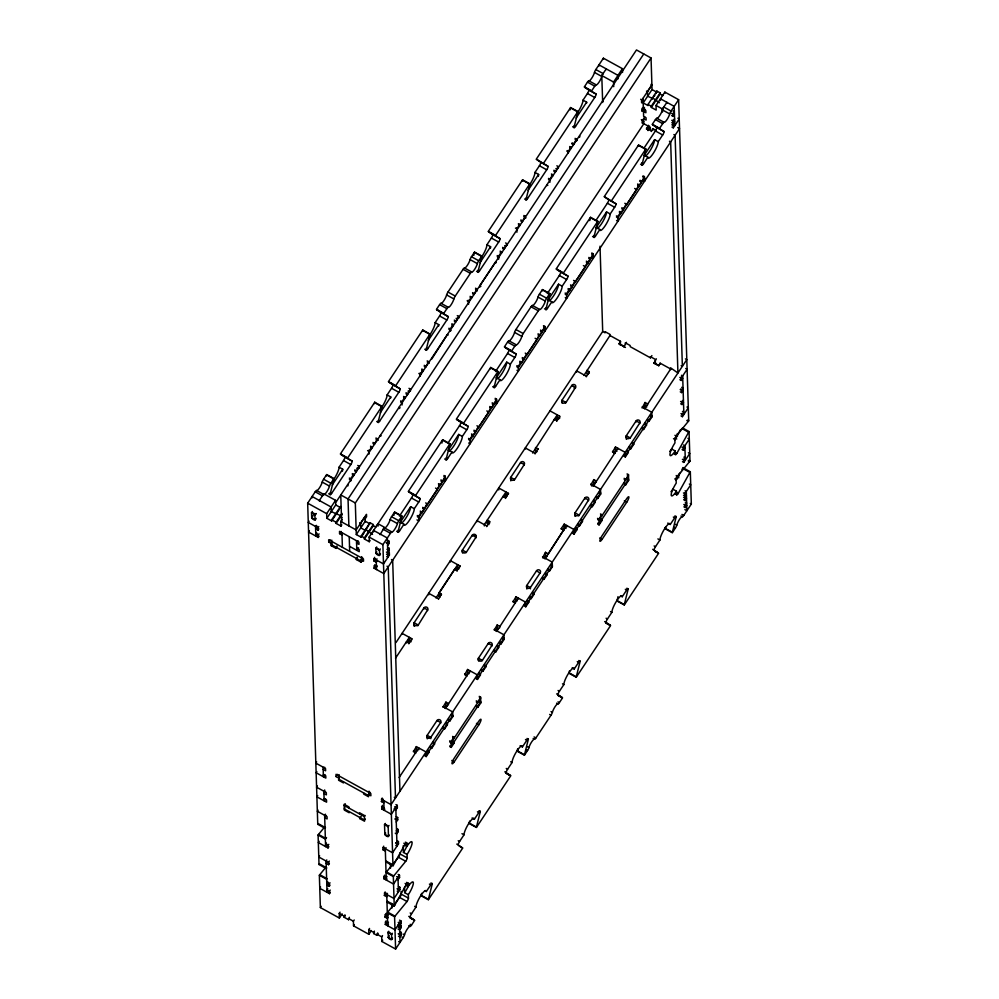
<?xml version="1.0" encoding="UTF-8"?>
<svg xmlns="http://www.w3.org/2000/svg" width="999" height="999" viewBox="0 0 999 999"><rect width="100%" height="100%" fill="white"/><g stroke="black" fill="none" stroke-linecap="round" stroke-linejoin="round"><path stroke-width="1.5" d="M311.538 512.749L312.35 512.599A2.485 0.849 33.6 0 1 314.473 513.811L315.334 519.717A2.135 0.724 33.6 0 1 313.549 519.58A2.135 0.724 33.6 0 1 311.7 517.707L311.538 512.749L312.375 511.5M392.395 933.278L391.571 934.527L391.72 939.547L390.909 939.634A2.485 0.849 33.6 0 1 388.786 938.423L387.924 932.517L388.761 931.268M326.411 475.936L326.648 474.962A2.847 0.624 -61.1 0 0 326.698 474.65M328.696 493.781L330.057 494.542L333.928 478.971A2.847 0.624 -61.1 0 0 333.978 478.671M374.438 403.658L374.687 402.684A2.847 0.624 -61.1 0 0 374.725 402.372M376.723 421.516L378.084 422.265L381.968 406.705A2.847 0.624 -61.1 0 0 382.005 406.393M422.477 331.381L422.714 330.407A2.847 0.624 -61.1 0 0 422.764 330.107M424.762 349.238L426.123 349.987L429.995 334.428A2.847 0.624 -61.1 0 0 430.045 334.116L422.764 329.982L388.461 381.606L395.741 385.626L430.045 334.003M393.868 515.359L394.118 514.385M394.355 513.411L394.593 512.437A2.847 0.624 -61.1 0 0 394.642 512.125M396.64 531.256L398.002 532.017L401.873 516.446A2.847 0.624 -61.1 0 0 401.923 516.146M473.788 255.382L474.038 254.408M474.275 253.434L474.513 252.46A2.847 0.624 -61.1 0 0 474.562 252.148L481.855 256.056L478.733 260.751A2.847 0.624 -61.1 0 0 477.36 263.611A5.682 1.261 -61.1 0 1 474.625 269.355A5.682 1.261 -61.1 0 1 471.79 272.003A2.847 0.624 -61.1 0 0 470.367 273.339L455.257 296.066A2.847 0.624 -61.1 0 0 453.883 298.938A5.682 1.261 -61.1 0 1 451.148 304.67A5.682 1.261 -61.1 0 1 448.314 307.33A2.847 0.624 -61.1 0 0 446.89 308.654L443.768 313.349L436.488 309.328L439.61 304.645A2.847 0.624 -61.1 0 1 441.034 303.309A5.682 1.261 -61.1 0 0 443.868 300.662A5.682 1.261 -61.1 0 0 446.603 294.917A2.847 0.624 -61.1 0 1 447.977 292.058L463.086 269.318A2.847 0.624 -61.1 0 1 464.51 267.994A5.682 1.261 -61.1 0 0 467.345 265.334A5.682 1.261 -61.1 0 0 470.079 259.603A2.847 0.624 -61.1 0 1 471.453 256.731L474.575 252.035M476.56 271.291L477.922 272.04L481.793 256.481A2.847 0.624 -61.1 0 0 481.843 256.169M441.908 443.081L442.145 442.107M442.395 441.133L442.632 440.159A2.847 0.624 -61.1 0 0 442.682 439.847M444.667 458.991L446.041 459.74L449.912 444.18A2.847 0.624 -61.1 0 0 449.962 443.868M522.315 181.156L522.552 180.195A2.847 0.624 -61.1 0 0 522.602 179.882L529.882 183.779L495.579 235.402L488.299 231.381L522.602 179.77M524.6 199.013L525.961 199.763L529.832 184.203A2.847 0.624 -61.1 0 0 529.882 183.891M490.422 368.856L490.659 367.882A2.847 0.624 -61.1 0 0 490.709 367.582M492.707 386.713L494.068 387.462L497.939 371.903A2.847 0.624 -61.1 0 0 497.989 371.591M570.104 109.865L570.579 107.917A2.847 0.624 -61.1 0 0 570.629 107.605L577.922 111.501L543.606 163.124M572.627 126.736L573.988 127.497L577.859 111.925A2.847 0.624 -61.1 0 0 577.909 111.626M542.22 290.909L542.469 289.935A2.847 0.624 -61.1 0 0 542.519 289.635L549.8 293.531L546.678 298.226A2.847 0.624 -61.1 0 0 545.304 301.086A5.682 1.261 -61.1 0 1 542.569 306.83A5.682 1.261 -61.1 0 1 539.735 309.478A2.847 0.624 -61.1 0 0 538.311 310.814L523.201 333.541A2.847 0.624 -61.1 0 0 521.84 336.413A5.682 1.261 -61.1 0 1 519.093 342.145A5.682 1.261 -61.1 0 1 516.258 344.805A2.847 0.624 -61.1 0 0 514.835 346.129L511.725 350.824L504.445 346.803L507.554 342.12A2.847 0.624 -61.1 0 1 508.978 340.784A5.682 1.261 -61.1 0 0 511.813 338.137A5.682 1.261 -61.1 0 0 514.56 332.392A2.847 0.624 -61.1 0 1 515.921 329.533L531.031 306.793A2.847 0.624 -61.1 0 1 532.455 305.469A5.682 1.261 -61.1 0 0 535.289 302.809A5.682 1.261 -61.1 0 0 538.024 297.078A2.847 0.624 -61.1 0 1 539.398 294.205L542.519 289.51M544.505 308.766L545.879 309.515L549.75 293.956A2.847 0.624 -61.1 0 0 549.8 293.644M458.953 845.878L462.674 848.126L428.359 899.749L421.079 895.728A2.847 0.624 -61.1 0 1 421.141 895.304L421.615 893.368M589.772 220.579L590.009 219.605M590.259 218.644L590.496 217.67A2.847 0.624 -61.1 0 0 590.546 217.357L597.827 221.254L563.523 272.877L556.243 268.856L590.546 217.245M428.371 899.637A2.847 0.624 -61.1 0 1 428.421 899.325L432.292 883.765L430.919 883.004M592.544 236.488L593.906 237.25L597.777 221.678A2.847 0.624 -61.1 0 0 597.827 221.366M508.878 774.849L510.701 775.861L476.398 827.472L469.118 823.463A2.847 0.624 -61.1 0 1 469.168 823.039L469.655 821.091M638.286 146.366L638.536 145.392A2.847 0.624 -61.1 0 0 638.586 145.08L645.866 148.988L611.563 200.599M476.398 827.359A2.847 0.624 -61.1 0 1 476.448 827.047L480.319 811.488L478.958 810.738M640.571 164.223L641.945 164.972L645.816 149.413A2.847 0.624 -61.1 0 0 645.866 149.101M561.138 697.152L562.512 697.914L559.39 702.597A2.847 0.624 -61.1 0 1 557.966 703.933A5.682 1.261 -61.1 0 0 555.132 706.58A5.682 1.261 -61.1 0 0 552.397 712.324A2.847 0.624 -61.1 0 1 551.023 715.184L535.914 737.924A2.847 0.624 -61.1 0 1 534.49 739.248A5.682 1.261 -61.1 0 0 531.655 741.907A5.682 1.261 -61.1 0 0 528.921 747.639A2.847 0.624 -61.1 0 1 527.547 750.511L524.425 755.207L517.145 751.186A2.847 0.624 -61.1 0 1 517.207 750.761L517.682 748.813M524.438 755.082A2.847 0.624 -61.1 0 1 524.487 754.782L528.359 739.21L526.985 738.461M568.955 673.126A2.847 0.624 -61.1 0 1 569.005 672.814L569.492 670.866M576.236 677.135A2.847 0.624 -61.1 0 1 576.286 676.835L580.157 661.263L578.796 660.514M616.995 600.849A2.847 0.624 -61.1 0 1 617.032 600.536L617.519 598.601M617.769 597.627L618.006 596.653M624.275 604.87A2.847 0.624 -61.1 0 1 624.313 604.557L628.196 588.985L626.823 588.236M665.022 528.571A2.847 0.624 -61.1 0 1 665.072 528.271L665.309 527.297M672.302 532.592A2.847 0.624 -61.1 0 1 672.352 532.28L676.223 516.72L674.862 515.959M393.406 865.122L386.126 861.101A2.847 0.624 -61.1 0 1 385.701 861.787L392.982 865.808A2.847 0.624 -61.1 0 0 393.406 865.122L405.207 843.968A2.847 0.624 -61.1 0 1 406.718 842.894L405.357 842.145M394.667 905.344L387.387 901.335A2.847 0.624 -61.1 0 1 386.963 902.022L394.243 906.031A2.847 0.624 -61.1 0 0 394.667 905.344L406.468 884.19A2.847 0.624 -61.1 0 1 407.979 883.116L406.618 882.367M674.725 440.109L680.619 429.533M673.963 453.696L675.324 454.458A2.847 0.624 -61.1 0 0 676.835 453.384L688.636 432.23A2.847 0.624 -61.1 0 1 689.06 431.543L682.692 428.022M675.986 480.344L680.406 472.402M681.88 469.755L682.617 468.431L689.897 472.452A2.847 0.624 -61.1 0 1 690.321 471.765L683.491 468.007M675.224 493.931L676.585 494.68A2.847 0.624 -61.1 0 0 678.109 493.606L689.897 472.452M431.618 359.203L447.34 334.59L448.101 335.015M440.109 596.915L439.048 596.328L438.948 592.869L454.695 569.118L457.142 571.116M439.048 596.328L440.035 594.842M547.952 554.308L563.686 529.907L561.263 528.571L564.223 524.125L573.926 529.482L574.075 534.103L572.702 533.341M317.757 824.312A2.847 0.624 -61.1 0 0 318.182 823.626L325.462 827.647A2.847 0.624 -61.1 0 1 325.037 828.333L317.757 824.312L307.667 503.184L315.222 491.808A2.847 0.624 -61.1 0 1 316.633 490.484A5.682 1.261 -61.1 0 0 319.468 487.837A5.682 1.261 -61.1 0 0 322.215 482.092A2.847 0.624 -61.1 0 1 323.589 479.233L326.698 474.537L333.978 478.546L330.869 483.241A2.847 0.624 -61.1 0 0 329.495 486.113A5.682 1.261 -61.1 0 1 326.748 491.845A5.682 1.261 -61.1 0 1 323.913 494.505A2.847 0.624 -61.1 0 0 322.502 495.829L315.222 491.808M570.641 107.492L536.326 159.116L548.139 166.396A2.847 0.624 -61.1 0 1 546.703 169.78L527.472 198.701A2.847 0.624 -61.1 0 1 525.961 199.763M587.487 82.143L584.365 86.838L591.645 90.847L594.767 86.164A2.847 0.624 -61.1 0 1 596.178 84.828A5.682 1.261 -61.1 0 0 599.013 82.18A5.682 1.261 -61.1 0 0 601.76 76.436A2.847 0.624 -61.1 0 1 603.121 73.576L595.841 69.555A2.847 0.624 -61.1 0 0 594.48 72.427A5.682 1.261 -61.1 0 1 591.733 78.159A5.682 1.261 -61.1 0 1 588.898 80.819A2.847 0.624 -61.1 0 0 587.487 82.143L594.767 86.164M595.841 69.555L603.396 58.192L622.414 68.669L622.527 72.427M333.092 480.382A9.953 2.198 -61.1 0 0 339.073 467.207L343.519 460.527A2.847 0.624 -61.1 0 0 344.955 457.142L340.497 454.12L352.235 461.163A2.847 0.624 -61.1 0 1 350.799 464.547L331.568 493.469A2.847 0.624 -61.1 0 1 330.057 494.542M381.118 408.104A9.953 2.198 -61.1 0 0 387.113 394.93L391.546 388.249A2.847 0.624 -61.1 0 0 392.994 384.877L388.536 381.843L400.274 388.886A2.847 0.624 -61.1 0 1 398.826 392.27L379.608 421.191A2.847 0.624 -61.1 0 1 378.084 422.265M429.158 335.839A9.953 2.198 -61.1 0 0 435.139 322.652L439.585 315.984A2.847 0.624 -61.1 0 0 441.021 312.6L436.563 309.565L448.301 316.621A2.847 0.624 -61.1 0 1 446.865 319.992L427.634 348.926A2.847 0.624 -61.1 0 1 426.123 349.987M480.956 257.892A9.953 2.198 -61.1 0 0 486.95 244.705L491.383 238.037A2.847 0.624 -61.1 0 0 492.832 234.653L488.374 231.618L500.112 238.674A2.847 0.624 -61.1 0 1 498.663 242.045L479.445 270.979A2.847 0.624 -61.1 0 1 477.922 272.04M528.995 185.614A9.953 2.198 -61.1 0 0 534.977 172.427L539.423 165.759A2.847 0.624 -61.1 0 0 540.859 162.375L536.401 159.353M577.022 113.337A9.953 2.198 -61.1 0 0 583.016 100.162L587.449 93.481A2.847 0.624 -61.1 0 0 588.898 90.11L584.44 87.075L596.166 94.118A2.847 0.624 -61.1 0 1 594.73 97.502L575.511 126.423A2.847 0.624 -61.1 0 1 573.988 127.497M319.343 500.499L323.776 493.831L335.577 500.337L335.726 504.957L326.823 518.281L331.668 520.966L333.054 518.881M602.672 102.497L601.773 75.537L606.243 68.881L606.268 69.555M339.073 467.207L342.719 469.205L332.367 484.79A9.953 2.198 -61.1 0 0 332.442 485.289M387.113 394.93L390.746 396.94L380.407 412.512A9.953 2.198 -61.1 0 0 380.469 413.012M435.139 322.652L438.786 324.663L428.434 340.234A9.953 2.198 -61.1 0 0 428.509 340.746M486.95 244.705L490.584 246.716L480.232 262.287A9.953 2.198 -61.1 0 0 480.307 262.799M534.977 172.427L538.623 174.438L528.271 190.01A9.953 2.198 -61.1 0 0 528.346 190.522M583.016 100.162L586.65 102.173L576.298 117.745A9.953 2.198 -61.1 0 0 576.373 118.244M309.103 521.191L308.266 522.44L317.969 527.797L318.044 530.107L315.622 528.758L317.282 526.261M313.174 515.484L311.7 517.707L315.334 519.717L316.171 518.456M315.185 514.76L316.009 513.498M315.921 513.786L315.185 514.897L311.551 512.887M309.403 530.819L308.566 532.067L318.281 537.425L319.106 536.163M316.283 525.337L315.547 526.448L315.846 536.076L317.307 533.891M326.823 518.281L326.673 513.661L335.577 500.337M613.723 86.663L613.573 82.043L622.414 68.669M317.969 527.797L318.806 526.535M350.774 481.043L350.699 478.796L353.658 474.35L352.297 473.601M354.795 471.041L356.156 471.803L359.078 466.196L357.717 465.447M369.043 454.046L368.943 451.361L371.89 446.915L370.529 446.153M373.027 443.606L374.4 444.355L377.322 438.748L375.949 437.999M402.073 404.995L401.96 401.673L404.92 397.215L403.559 396.466M406.056 393.918L407.417 394.667L410.339 389.061L408.978 388.311M420.279 376.049L420.204 374.225L423.151 369.78L421.79 369.031M424.288 366.471L425.661 367.22L428.583 361.626L427.21 360.864M450.337 331.231L450.262 328.983L453.221 324.538L451.86 323.788M454.358 321.228L455.719 321.99L458.641 316.383L457.28 315.622M468.593 304.22L468.506 301.548L471.466 297.103L470.092 296.341M472.602 293.793L473.963 294.543L476.885 288.936L475.512 288.187M498.663 259.191L498.576 256.306L501.523 251.86L500.162 251.099M502.659 248.551L504.033 249.3L506.955 243.694L505.581 242.944M516.933 232.193L516.808 228.871L519.767 224.413L518.394 223.664M520.904 221.104L522.265 221.865L525.187 216.259L523.826 215.509M549.925 182.28L549.837 179.171L552.784 174.725L551.423 173.976M553.921 171.416L555.294 172.165L558.216 166.571L556.843 165.809M568.131 153.334L568.069 151.736L571.028 147.278L569.655 146.528M571.703 143.731L573.526 144.73L576.448 139.123L575.087 138.374M479.92 287.163L479.882 285.639L495.666 261.925L496.278 262.25M336.213 501.848L636.488 49.95L651.048 57.979L652.047 89.56L643.206 102.934L648.064 105.607L648.026 104.445L656.867 91.084L660.139 92.882L660.164 94.043L651.336 107.417L656.181 110.09L656.043 105.469L664.872 92.095L678.633 99.688L688.723 420.816A2.847 0.624 -61.1 0 1 688.299 421.403L676.298 436.051A2.847 0.624 -61.1 0 0 674.849 439.435L674.962 442.894A9.953 2.198 -61.1 0 0 669.917 454.732A9.953 2.198 -61.1 0 0 675.212 450.986L671.578 448.976A9.953 2.198 -61.1 0 1 669.717 451.498M318.044 530.107L318.881 528.846M316.608 532.517L315.784 533.766L318.206 535.114L318.281 537.425M318.206 535.114L319.031 533.853M331.668 520.966L331.631 519.805L340.547 506.481L340.584 507.629L335.726 504.957M333.616 518.044L334.166 517.207M334.44 516.795L335.277 515.546M335.552 515.122L339.098 509.865M643.768 53.971L348.039 498.951L348.876 525.911M341.808 524.837L340.971 526.098L336.126 523.414L336.089 522.265L342.033 513.386M336.126 523.414L342.07 514.535M340.971 526.098L340.834 521.478L342.22 519.393M331.168 543.394L328.733 542.057L330.219 539.835M362.275 535.564L361.163 537.225L356.306 534.552L355.319 502.972L651.048 57.979M331.78 540.122L331.243 545.704L336.089 548.376L336.925 547.127M331.88 543.593L331.243 544.567L361.163 561.076L361.813 560.102M331.243 545.704L332.068 544.455M342.008 534.989L339.585 533.653L341.059 531.431M336.888 545.978L336.089 548.376M652.734 98.501L647.614 96.241L647.464 91.608L651.897 84.94L650.936 84.415M356.306 534.552L360.739 527.872L360.602 523.251L365.072 516.595L365.197 521.977M651.897 84.94L641.545 100.512L641.62 102.822L643.094 100.599L640.671 99.263M365.11 518.893L366.583 516.67L366.508 514.36L356.156 529.932L340.834 521.478M644.48 107.405L641.882 111.301L641.82 108.991L643.294 106.756L643.069 98.314M358.054 540.796L356.568 543.019L359.003 544.368L358.928 542.057L339.51 531.343L339.585 533.653M361.163 537.225L361.126 536.076L370.03 522.739L373.301 524.55L373.339 525.699L364.435 539.035L369.28 541.708L370.117 540.459M643.706 118.719L646.128 120.055L646.053 117.745L643.631 116.408L643.468 111.401L644.954 109.178M362.55 535.139L363.099 534.303M363.374 533.891L364.21 532.642M365.322 530.968L370.03 522.739M654.12 96.404L654.957 95.155M656.068 93.494L656.867 91.084M364.435 539.035L364.398 537.874L373.301 524.55M651.336 107.417L651.298 106.256L660.139 92.882M358.529 547.752L356.805 550.337L356.506 540.709M644.78 117.033L642.195 120.929L642.257 123.239L643.743 121.016L641.321 119.668M369.28 541.708L369.143 537.087L373.576 530.419L387.325 537.999L387.937 557.255L386.713 556.58M376.198 526.411L643.831 123.701L643.743 121.016M373.614 530.432L378.047 523.763L384.453 527.285L380.07 534.652M357.105 557.13L356.318 559.54L361.163 562.212L362 560.963M356.318 559.54L357.43 557.867M361.7 556.63L361.163 562.212M646.478 129.271L648.388 125.275M362.575 557.679L361.101 559.902L363.524 561.238L363.449 558.928L328.671 539.747L328.733 542.057M648.863 129.321L648.039 130.569L647.964 128.259L649.437 126.036M647.851 129.708L649.138 127.76M390.447 533.304L383.166 529.295A2.847 0.624 -61.1 0 1 384.59 527.959A5.682 1.261 -61.1 0 0 387.425 525.312A5.682 1.261 -61.1 0 0 390.159 519.567A2.847 0.624 -61.1 0 1 391.533 516.708L394.655 512.012L401.935 516.021L398.813 520.716A2.847 0.624 -61.1 0 0 397.44 523.588A5.682 1.261 -61.1 0 1 394.705 529.32A5.682 1.261 -61.1 0 1 391.87 531.98A2.847 0.624 -61.1 0 0 390.447 533.304L382.892 544.667L392.982 865.808M638.586 144.967L604.283 196.591L616.083 203.871A2.847 0.624 -61.1 0 1 614.647 207.255L610.214 213.923A9.953 2.198 -61.1 0 1 605.157 225.762A9.953 2.198 -61.1 0 1 599.862 229.495L595.416 236.176A2.847 0.624 -61.1 0 1 593.906 237.25M671.078 111.051L663.798 107.03A2.847 0.624 -61.1 0 0 662.424 109.902A5.682 1.261 -61.1 0 1 659.69 115.634A5.682 1.261 -61.1 0 1 656.842 118.294A2.847 0.624 -61.1 0 0 655.431 119.618L652.31 124.313L659.59 128.334L662.712 123.639A2.847 0.624 -61.1 0 1 664.123 122.303A5.682 1.261 -61.1 0 0 666.97 119.655A5.682 1.261 -61.1 0 0 669.705 113.923A2.847 0.624 -61.1 0 1 671.078 111.051L678.633 99.688M662.537 111.95L662.437 108.991L666.907 102.348L666.945 103.347M651.323 131.518L652.772 128.646L656.068 130.457M376.685 546.965L375.849 548.364L379.495 550.374M399.45 516.083L411.463 498.002A2.847 0.624 -61.1 0 0 412.912 494.63L408.454 491.595L420.179 498.638A2.847 0.624 -61.1 0 1 418.743 502.022L414.31 508.691A9.953 2.198 -61.1 0 1 409.253 520.529A9.953 2.198 -61.1 0 1 403.958 524.275L399.525 530.944A2.847 0.624 -61.1 0 1 398.002 532.017M448.688 442.008L459.49 425.736A2.847 0.624 -61.1 0 0 460.939 422.352L456.481 419.318L468.219 426.361A2.847 0.624 -61.1 0 1 466.77 429.745L462.337 436.426A9.953 2.198 -61.1 0 1 457.292 448.251A9.953 2.198 -61.1 0 1 451.985 451.998L447.552 458.666A2.847 0.624 -61.1 0 1 446.041 459.74M495.516 371.541L507.529 353.459A2.847 0.624 -61.1 0 0 508.966 350.075L504.52 347.04L516.246 354.096A2.847 0.624 -61.1 0 1 514.81 357.467L510.377 364.148A9.953 2.198 -61.1 0 1 505.319 375.974A9.953 2.198 -61.1 0 1 500.024 379.72L495.591 386.401A2.847 0.624 -61.1 0 1 494.068 387.462M547.315 293.594L559.328 275.512A2.847 0.624 -61.1 0 0 560.776 272.128L556.318 269.093L568.056 276.149A2.847 0.624 -61.1 0 1 566.608 279.52L562.175 286.201A9.953 2.198 -61.1 0 1 557.13 298.027A9.953 2.198 -61.1 0 1 551.823 301.773L547.39 308.454A2.847 0.624 -61.1 0 1 545.879 309.515M596.553 219.505L607.367 203.234A2.847 0.624 -61.1 0 0 608.803 199.85L604.345 196.828M644.58 147.228L655.394 130.956A2.847 0.624 -61.1 0 0 656.842 127.585L652.384 124.55L664.123 131.593A2.847 0.624 -61.1 0 1 662.674 134.977L658.241 141.646A9.953 2.198 -61.1 0 1 653.196 153.484A9.953 2.198 -61.1 0 1 647.889 157.23L643.456 163.898A2.847 0.624 -61.1 0 1 641.945 164.972M376.835 551.923L375.999 553.171A2.135 0.724 33.6 0 0 377.847 555.044A2.135 0.724 33.6 0 0 379.645 555.182L380.482 553.933M377.123 560.976L376.286 562.225L373.863 560.889L374.625 557.33M379.483 550.224L378.783 549.275A2.485 0.849 33.6 0 0 376.673 548.076L375.849 548.151L375.999 553.171L379.645 555.182L379.483 550.224L380.319 548.975M373.863 560.889L375.249 558.803M403.958 524.275L400.312 522.265L410.664 506.693L414.31 508.691M451.985 451.998L448.351 449.987L458.703 434.415L462.337 436.426M500.024 379.72L496.378 377.709L506.73 362.137L510.377 364.148M548.264 300.274A9.953 2.198 -61.1 0 1 548.189 299.762L558.541 284.191L562.175 286.201M599.862 229.495L596.216 227.497L606.568 211.913L610.214 213.923M647.889 157.23L644.255 155.22L654.607 139.648L658.241 141.646M376.96 558.803L376.211 559.915L376.523 569.542M387.612 540.409L388.973 541.171L387.5 543.394L386.126 542.632M671.59 115.534L672.951 116.284L672.889 113.973L674.362 111.751L673.001 111.001M677.722 127.56L679.532 128.571L383.803 573.563L374.088 568.206L374.85 564.647M387.575 545.704L389.048 543.481L388.973 541.171M672.951 116.284L674.437 114.061M374.088 568.206L375.474 566.121M377.272 565.983L376.448 567.232L374.026 565.896M387.724 550.511L389.198 548.289L387.837 547.539M671.815 122.652L673.176 123.414L673.101 121.104L674.587 118.869M389.198 548.289L389.273 550.599L387.799 552.822L386.426 552.072M673.176 123.414L674.662 121.179L672.839 120.18M387.974 551.96L389.335 552.722L387.862 554.944L386.501 554.195M671.952 127.085L673.314 127.835L673.251 125.524L674.725 123.302L673.363 122.552M389.335 552.722L389.41 555.032L383.491 563.936L373.788 558.578M673.314 127.835L679.233 118.943L677.871 118.182M416.97 519.892L418.818 520.916L418.643 516.283L421.603 511.825L420.242 511.076M420.279 512.237L421.64 512.986L424.113 509.278L427.023 503.671L425.661 502.922M427.023 503.671L427.06 504.832L436.925 489.997L439.847 484.39L438.474 483.641M438.511 484.79L439.885 485.539L442.345 481.83L445.267 476.223L443.906 475.474M468.693 443.019L470.079 443.781L469.905 439.148L472.864 434.702L471.503 433.941M471.54 435.102L472.902 435.851L475.374 432.142L478.284 426.536L476.923 425.786M478.284 426.536L478.321 427.697L488.186 412.862L491.108 407.255L489.735 406.506M489.772 407.654L491.146 408.416L493.606 404.707L496.528 399.101L495.167 398.339M516.995 370.329L518.394 371.104L518.219 366.471L521.166 362.013L519.805 361.263M519.842 362.412L521.203 363.174L523.676 359.465L526.598 353.858L525.224 353.109M526.598 353.858L526.635 355.007L536.488 340.184L539.41 334.578L538.049 333.816M538.086 334.977L539.448 335.726L541.908 332.018L544.83 326.411L543.468 325.662M565.297 297.652L566.683 298.414L566.52 293.781L569.48 289.335L568.106 288.586M568.144 289.735L569.517 290.484L571.977 286.775L574.9 281.181L573.538 280.419M574.9 281.181L574.937 282.33L584.79 267.495L587.712 261.888L586.351 261.139M586.388 262.3L587.749 263.049L590.209 259.34L593.131 253.734L591.77 252.984M616.558 220.517L617.944 221.278L617.782 216.646L620.741 212.2L619.368 211.451M619.405 212.6L620.779 213.361L623.239 209.653L626.161 204.046L624.8 203.284M626.161 204.046L626.198 205.195L636.051 190.359L638.973 184.765L637.612 184.003M637.649 185.165L639.01 185.914L641.47 182.205L644.392 176.598L643.031 175.849M642.632 176.761L644.455 177.772L617.832 217.819L616.47 217.058M316.671 761.887L315.834 763.136L325.537 768.493L325.612 770.803L323.189 769.467L324.663 767.244M395.929 642.619L602.822 331.306M316.87 771.653L316.134 772.764L325.836 778.121L325.774 775.811L323.339 774.475M414.223 626.211L414.835 625.287M510.826 480.856L511.438 479.92M395.504 658.229L409.365 637.362L409.515 641.982L408.154 641.233M610.102 335.327L583.878 375.474M489.011 524.562L487.337 523.638L488.324 522.152M408.853 643.806L411.8 638.698L402.085 633.354L402.11 634.003M438.436 599.3L441.371 594.205L438.948 592.869M457.13 570.466L460.077 566.008L450.374 560.651L450.437 561.962M486.713 526.61L489.66 521.515L487.225 520.167L487.337 523.638M505.469 498.439L508.404 493.344L498.701 487.987L498.763 489.935M535.039 453.933L537.974 448.838L535.551 447.502L535.664 450.961L537.025 451.723M556.73 421.303L559.665 416.208L549.962 410.851L549.974 411.501M586.301 376.81L589.235 371.703L586.813 370.367L586.925 373.838L587.986 374.425M317.42 785.951L316.583 787.212L326.298 792.557L326.373 794.867L323.938 793.531L325.424 791.308M324.9 774.55L323.414 776.785L323.114 767.157M317.719 795.579L316.895 796.84L326.598 802.185L326.523 799.874L324.101 798.538M619.03 344.18L620.491 341.308L609.977 335.514M324.7 789.972L323.863 791.22L324.176 800.848L325.562 798.763M620.329 345.192L620.491 341.308M338.536 777.934L336.114 776.598L337.587 774.362M339.123 774.662L338.611 780.244L343.469 782.916L343.431 781.767M623.9 347.078L626.46 342.32M318.082 810.164L317.345 811.275L327.048 816.633L327.123 818.943L324.7 817.607L326.173 815.384M339.235 778.121L338.586 779.095L368.519 795.604L369.168 794.63M325.362 814.185L324.625 815.296L325.612 846.59L327.085 844.355M319.156 841.32L318.331 842.569L328.034 847.926L328.871 846.665M345.292 803.783L344.193 805.456L364.41 816.608L365.147 815.496M345.042 807.816L344.293 808.928L364.523 820.079L365.259 818.968M326.373 843.019L325.537 844.267L327.959 845.616L328.034 847.926M625.349 343.993L625.312 342.832L630.169 345.504L630.207 346.665L650.424 357.817L651.897 355.594M319.618 855.756L318.781 857.005L328.484 862.362L328.559 864.672L326.136 863.336L327.247 861.662M327.959 845.616L328.796 844.355M369.056 791.158L368.544 796.752L363.686 794.068L363.648 792.919M653.821 363.374L656.38 358.828M369.942 792.219L368.469 794.442L370.891 795.778L370.816 793.468L336.039 774.287L336.114 776.598M655.207 364.235L655.844 363.261M326.798 859.914L326.061 861.026L327.048 892.319L328.159 890.646M658.678 366.046L660.127 363.174L670.641 368.968M328.484 862.362L329.32 861.113M328.559 864.672L329.395 863.423M359.54 813.923L359.503 812.774L364.36 815.446L364.535 821.228L359.69 818.543L361.163 816.32M320.592 887.05L319.767 888.298L329.47 893.655L330.307 892.407M383.853 802.921L381.431 801.585L382.18 798.026M413.411 751.723L416.346 746.615L426.061 751.972L426.198 756.593L424.837 755.843M442.982 707.217L445.929 702.122L448.351 703.458L448.389 704.757M464.685 674.8L467.607 669.492L477.322 674.837L477.46 679.457L476.098 678.708M494.243 630.082L497.19 624.987L499.612 626.323L499.662 627.847M512.999 601.91L515.934 596.815L525.636 602.172L525.761 606.78L524.4 606.031M542.582 557.854L545.504 552.31L547.939 553.658M590.859 484.94L593.793 479.62L596.216 480.956L596.253 482.042M612.537 452.085L615.484 446.99L625.187 452.347L625.337 456.968L623.963 456.218M642.132 408.029L645.054 402.497L647.477 403.833L647.527 405.132M327.572 881.443L326.748 882.691L329.171 884.028L329.245 886.338L326.81 885.002L328.484 882.492M381.431 801.585L383.092 799.088M414.61 752.871L416.458 750.087L416.346 746.615M444.555 707.816L446.029 705.581L445.929 702.122M466.058 675.461L467.719 672.951L467.607 669.492M495.629 630.956L497.29 628.458L497.19 624.987M514.373 602.784L516.046 600.287L515.934 596.815M543.956 558.279L545.616 555.781L545.504 552.31M562.662 530.094L564.323 527.584L564.223 524.125M591.87 486.151L593.906 483.091L593.793 479.62M613.923 452.959L615.584 450.462L615.484 446.99M643.681 408.179L645.167 405.956L645.054 402.497M399.088 777.572L418.781 747.951L418.831 749.687M670.766 368.793L644.542 408.928M329.171 884.028L330.007 882.779M395.916 804.607L397.277 805.356L391.358 814.26L381.655 808.903L382.417 805.344M327.809 888.76L326.973 890.009L329.395 891.345L329.47 893.655M329.245 886.338L330.07 885.089M427.884 737.886L427.26 738.81L427.16 735.351L437.013 720.516A2.135 1.948 -1.8 0 1 439.947 719.854A2.135 1.948 -1.8 0 1 440.659 722.527L440.671 723.176M526.848 589.01L527.46 588.086A2.135 1.948 -1.8 0 0 530.382 587.549L540.234 572.714A2.135 1.948 -1.8 0 0 539.522 570.042A2.135 1.948 -1.8 0 0 536.6 570.716L526.723 585.539L526.81 587.924M575.137 516.321L575.749 515.397M626.398 439.185L627.01 438.261M381.655 808.903L383.042 806.817M329.395 891.345L330.232 890.097M384.827 809.128L384.078 810.239L383.778 800.611M342.158 913.873L339.385 918.044L320.367 907.554L321.203 906.305M426.198 756.593L429.158 752.147L429.12 750.986L427.759 750.237M430.257 747.689L431.618 748.438L434.577 743.98L434.54 742.831L433.179 742.082M443.069 728.396L444.443 729.158L447.402 724.7L447.365 723.551L445.991 722.789M448.501 720.242L449.862 720.991L452.822 716.545L452.672 711.925L442.969 706.568M477.46 679.457L480.419 675.012L480.382 673.863L479.021 673.101M481.518 670.554L482.879 671.303L485.839 666.857L485.801 665.696L484.44 664.947M494.33 651.273L495.704 652.022L498.663 647.577L498.626 646.415L497.252 645.666M499.762 643.106L501.123 643.868L504.083 639.41L503.933 634.79L494.23 629.432M525.761 606.78L528.721 602.335L528.683 601.173L527.322 600.424M529.82 597.864L531.193 598.626L534.14 594.168L534.115 593.019L532.742 592.27M542.644 578.583L544.005 579.345L546.965 574.887L546.928 573.738L545.554 572.976M548.064 570.429L549.425 571.178L552.385 566.733L552.235 562.112L542.544 556.768M574.075 534.103L577.022 529.645L576.997 528.496L575.624 527.734M578.121 525.187L579.495 525.936L582.454 521.49L582.417 520.329L581.043 519.58M590.946 505.906L592.307 506.655L595.267 502.21L595.229 501.048L593.868 500.299M596.366 497.752L597.727 498.501L600.686 494.043L600.536 489.423L590.834 484.078M625.337 456.968L628.284 452.522L628.259 451.361L626.885 450.611M629.382 448.052L630.756 448.813L633.716 444.355L633.678 443.206L632.305 442.445M642.207 428.771L643.568 429.52L646.528 425.075L646.49 423.926L645.129 423.164M647.627 420.616L648.988 421.366L651.947 416.92L651.798 412.3L642.095 406.943M385.364 823.438L384.54 824.687L384.84 834.315A2.135 0.724 33.6 0 0 386.688 836.188A2.135 0.724 33.6 0 0 388.474 836.325L389.31 835.064M679.894 379.72L681.256 380.482L681.181 378.171L687.1 369.268L685.739 368.519M397.277 805.356L397.352 807.667L395.866 809.889L394.056 808.89M681.256 380.482L682.742 378.246L680.918 377.247M389.011 825.436L388.174 826.697L388.474 836.325L384.84 834.315L385.676 833.066M396.291 816.732L397.664 817.494L396.178 819.717L394.817 818.955M680.269 391.858L681.643 392.607L681.568 390.297L683.041 388.074L681.68 387.325M396.253 822.027L397.727 819.804L397.664 817.494M681.643 392.607L683.116 390.384L680.694 389.048M449.837 746.653L451.211 747.402L451.024 741.633L453.983 737.175L452.622 736.425M476.311 701.985L477.672 702.734L480.594 697.127L479.233 696.378M597.714 524.15L599.075 524.912L598.888 519.13L601.848 514.685L600.486 513.923M624.188 479.483L625.549 480.232L628.471 474.637L627.097 473.876M385.364 851.061L382.942 849.724L383.703 846.165M339.385 918.044L339.235 913.423L340.072 912.174M382.942 849.724L384.328 847.639M451.211 747.402L454.158 742.956L454.133 741.795L452.759 741.046M476.461 706.605L477.822 707.354L480.781 702.909L480.594 697.127M599.075 524.912L602.035 520.454L601.997 519.305L600.636 518.556M624.325 484.103L625.686 484.865L628.646 480.407L628.471 474.637M386.039 847.639L385.289 848.75L386.276 880.044L387.013 878.933M396.553 831.655L398.039 829.432L396.665 828.671M680.656 403.796L682.017 404.545L681.942 402.235L683.416 400.012M398.039 829.432L398.102 831.742L396.628 833.965L395.267 833.216M682.017 404.545L683.491 402.322L681.668 401.323M349.4 918.456L348.576 919.704L344.131 917.257L344.917 914.847M344.131 917.257L345.229 915.584M397.053 840.808L398.414 841.558L396.94 843.78L395.567 843.031M681.031 415.921L682.392 416.683L682.329 414.373L683.803 412.137L682.442 411.388M348.576 919.704L349.375 917.294M398.414 841.558L398.489 843.868L392.57 852.771L382.867 847.414M682.392 416.683L688.311 407.779L686.95 407.03M454.245 761.8L478.883 724.712A4.258 0.949 -61.1 0 0 481.043 719.642A4.258 0.949 -61.1 0 0 478.771 721.253L454.133 758.328A4.258 0.949 -61.1 0 0 451.973 763.398A4.258 0.949 -61.1 0 0 454.245 761.8L451.81 760.464M602.11 539.298L626.748 502.222A4.258 0.949 -61.1 0 0 628.92 497.152A4.258 0.949 -61.1 0 0 626.648 498.751L601.997 535.839A4.258 0.949 -61.1 0 0 599.837 540.909A4.258 0.949 -61.1 0 0 602.11 539.298L599.687 537.962M371.366 930.556L368.868 934.302L353.534 925.848L353.396 921.228L354.22 919.979M398.102 874.412L399.475 875.161L393.556 884.065L383.853 878.708L384.615 875.149M675.112 439.085L675.911 436.825M383.853 878.708L385.239 876.623M353.534 925.848L354.37 924.599M387.038 876.485L386.201 877.734L383.778 876.398M387.637 895.541L386.8 896.802L384.378 895.454L385.139 891.895M384.378 895.454L386.039 892.956M387.475 893.381L386.725 894.492L387.712 925.773L388.449 924.662M682.092 449.525L683.453 450.274L683.378 447.964L689.298 439.073L687.924 438.311M399.475 875.161L399.55 877.472L398.064 879.694L396.703 878.945M683.453 450.274L684.927 448.052L683.116 447.053M368.868 934.302L368.718 929.682L369.555 928.433M398.489 886.538L399.85 887.287L398.376 889.522L397.015 888.76M682.467 461.663L683.828 462.412L683.766 460.102L685.239 457.879L683.878 457.117M399.85 887.287L399.925 889.597L394.006 898.501L384.303 893.143M683.828 462.412L689.747 453.509L688.386 452.759M388.311 917.207L387.487 918.456L385.052 917.119L385.814 913.561M377.997 933.653L376.885 935.326L373.614 933.516L374.413 931.105M373.614 933.516L374.45 932.267M385.052 917.119L386.725 914.622M676.81 479.058L677.472 477.135M388.249 914.897L387.412 916.145L384.99 914.809M376.885 935.326L377.684 932.916M399.55 920.141L400.911 920.891L394.992 929.794L385.289 924.437L386.051 920.878M385.289 924.437L386.401 922.776M388.474 922.214L387.637 923.463L385.214 922.127M411.913 918.893L414.635 920.404L411.513 925.099A2.847 0.624 -61.1 0 1 410.102 926.423A5.682 1.261 -61.1 0 0 407.267 929.082A5.682 1.261 -61.1 0 0 404.52 934.814A2.847 0.624 -61.1 0 1 403.159 937.686L395.604 949.05L381.843 941.47L381.705 936.85L382.53 935.588M381.843 941.47L382.679 940.209M388.087 937.549L389.185 935.663M683.528 495.254L684.889 496.016L684.814 493.706L690.734 484.802L689.372 484.053M400.911 920.891L400.986 923.201L399.5 925.424L398.139 924.674M684.889 496.016L686.363 493.793L685.002 493.031M391.72 939.485L392.545 938.086M399.225 924.325L401.049 925.324L399.575 927.547L398.201 926.797M683.666 499.687L685.027 500.437L684.952 498.126L686.438 495.904L684.615 494.905M517.145 751.186L517.932 750.012M665.796 527.522L665.022 528.696L672.302 532.704L675.411 528.009A2.847 0.624 -61.1 0 0 676.785 525.149A5.682 1.261 -61.1 0 1 679.532 519.405A5.682 1.261 -61.1 0 1 682.367 516.758A2.847 0.624 -61.1 0 0 683.778 515.422L691.333 504.058L690.321 471.765M401.049 925.324L401.123 927.634L399.637 929.857L398.052 928.983M685.027 500.437L686.513 498.214L684.914 497.34M412.287 918.905L414.56 920.166L410.102 917.132A2.847 0.624 -61.1 0 1 411.551 913.76L415.984 907.08A9.953 2.198 -61.1 0 1 421.041 895.254A9.953 2.198 -61.1 0 1 426.336 891.508L430.769 884.827A2.847 0.624 -61.1 0 1 432.292 883.765M462.599 847.889L458.141 844.867A2.847 0.624 -61.1 0 1 459.577 841.483L464.023 834.802A9.953 2.198 -61.1 0 1 469.068 822.976A9.953 2.198 -61.1 0 1 474.375 819.23L478.808 812.562A2.847 0.624 -61.1 0 1 480.319 811.488M506.081 773.114L510.626 775.624L506.168 772.589A2.847 0.624 -61.1 0 1 507.617 769.205L512.05 762.537A9.953 2.198 -61.1 0 1 517.095 750.699A9.953 2.198 -61.1 0 1 522.402 746.952L526.835 740.284A2.847 0.624 -61.1 0 1 528.359 739.21M557.879 695.167L562.437 697.677L557.979 694.642A2.847 0.624 -61.1 0 1 559.415 691.258L563.861 684.59A9.953 2.198 -61.1 0 1 568.906 672.752A9.953 2.198 -61.1 0 1 574.2 669.005L578.646 662.337A2.847 0.624 -61.1 0 1 580.157 661.263M605.918 622.889L610.464 625.399L606.006 622.365A2.847 0.624 -61.1 0 1 607.454 618.98L611.888 612.312A9.953 2.198 -61.1 0 1 616.932 600.474A9.953 2.198 -61.1 0 1 622.24 596.74L626.673 590.059A2.847 0.624 -61.1 0 1 628.196 588.985M654.857 551.111L658.503 553.121L654.045 550.087A2.847 0.624 -61.1 0 1 655.481 546.715L659.927 540.034A9.953 2.198 -61.1 0 1 664.972 528.209A9.953 2.198 -61.1 0 1 670.267 524.463L674.712 517.782A2.847 0.624 -61.1 0 1 676.223 516.72M399.912 931.692L401.273 932.442L399.787 934.677L398.201 933.79M683.89 506.818L685.252 507.567L685.177 505.257L686.663 503.034L685.289 502.272M401.273 932.442L401.348 934.764L399.862 936.987L398.501 936.225M685.252 507.567L686.738 505.344L684.914 504.333M319.018 864.535A2.847 0.624 -61.1 0 0 319.443 863.86L326.723 867.869A2.847 0.624 -61.1 0 1 326.298 868.556L319.018 864.535L318.094 835.039A2.847 0.624 -61.1 0 1 318.519 834.452L324.513 827.122M318.094 835.039L325.374 839.06A2.847 0.624 -61.1 0 1 325.799 838.461L326.548 837.549M320.367 907.554L319.355 875.261A2.847 0.624 -61.1 0 1 319.78 874.674L325.786 867.357M670.978 491.72A9.953 2.198 -61.1 0 0 672.839 489.21L676.485 491.208A9.953 2.198 -61.1 0 1 671.178 494.955A9.953 2.198 -61.1 0 1 676.223 483.129L676.111 479.657A2.847 0.624 -61.1 0 1 677.559 476.286L689.56 461.625A2.847 0.624 -61.1 0 0 689.984 461.038L689.06 431.543M394.243 906.031L393.319 876.535L386.039 872.514A2.847 0.624 -61.1 0 1 386.463 871.927L392.47 864.597M393.968 862.774L394.717 861.85M395.467 860.938L398.464 857.279A2.847 0.624 -61.1 0 0 399.912 853.895L399.875 852.959M393.319 876.535A2.847 0.624 -61.1 0 1 393.743 875.948L405.744 861.288A2.847 0.624 -61.1 0 0 407.192 857.916L407.08 854.445A9.953 2.198 -61.1 0 0 412.125 842.619A9.953 2.198 -61.1 0 0 406.83 846.353L404.395 845.017M395.604 949.05L394.58 916.757L387.3 912.749A2.847 0.624 -61.1 0 1 387.724 912.149L393.731 904.832M395.979 902.085L399.725 897.502A2.847 0.624 -61.1 0 0 401.173 894.117L401.086 891.308M394.58 916.757A2.847 0.624 -61.1 0 1 395.005 916.17L407.005 901.523A2.847 0.624 -61.1 0 0 408.454 898.138L408.341 894.667A9.953 2.198 -61.1 0 0 413.386 882.841A9.953 2.198 -61.1 0 0 408.091 886.588L405.669 885.251M652.047 89.56L656.892 92.233M660.164 94.043L662.899 95.542M646.503 91.084L647.464 91.608M659.415 102.747L652.422 97.752L652.497 98.926M671.515 113.224L672.889 113.973M601.773 75.537L613.573 82.043M656.043 105.469L662.437 108.991M594.48 72.427L601.76 76.436M662.424 109.902L669.705 113.923M648.026 104.445L651.298 106.256M671.74 120.342L673.101 121.104M672.976 124.613L674.8 125.612L674.188 106.356L660.439 98.776L660.501 100.499M643.406 109.091L645.829 110.427L645.903 112.737L643.468 111.401M671.877 124.775L673.251 125.524M588.898 80.819L596.178 84.828M656.842 118.294L664.123 122.303M655.431 119.618L662.712 123.639M673.888 134.565L675.099 135.24L682.367 366.308L681.143 365.646M588.898 90.11L596.166 94.118M656.842 127.585L664.123 131.593M602.622 100.986L603.284 101.349M642.869 123.177L650.312 127.285L650.386 129.595L647.964 128.259M587.449 93.481L594.73 97.502M655.394 130.956L662.674 134.977M646.44 128.197L651.298 130.869M669.442 141.246L670.666 141.92L677.921 372.989L670.604 367.819L670.666 369.618M570.579 107.917L577.859 111.925M638.536 145.392L645.816 149.413M574.138 125.674L575.511 126.423M641.633 162.899L643.456 163.898M579.919 136.089L579.507 137.363M575.137 139.535L576.96 140.547M643.181 180.469L644.555 181.231L644.455 177.772M572.127 142.82L573.488 143.569M640.072 180.295L641.433 181.056M639.66 181.206L641.47 182.205M569.692 147.69L571.066 148.439L571.028 147.278M566.708 150.986L568.069 151.736M634.652 188.461L636.013 189.211M540.859 162.375L548.139 166.396M608.803 199.85L616.083 203.871M553.883 170.267L555.257 171.016M621.84 207.742L623.201 208.491M621.878 208.891L623.239 209.653M539.423 165.759L546.703 169.78M607.367 203.234L614.647 207.255M551.46 175.125L552.822 175.874L552.784 174.725M548.463 178.421L549.837 179.171M616.42 215.896L617.782 216.646M548.526 179.583L549.887 180.344M547.839 185.29L546.928 184.79L546.952 185.652M522.552 180.195L529.832 184.203M590.496 217.67L597.777 221.678M526.111 197.952L527.472 198.701M594.055 235.427L595.416 236.176M523.876 216.671L525.998 217.844M591.82 254.146L593.194 254.895L566.57 294.942L565.209 294.193M591.92 257.605L593.294 258.366L593.131 253.734M520.866 219.955L522.227 220.704M588.811 257.43L590.172 258.179M588.848 258.591L590.209 259.34M518.431 224.812L519.805 225.574L519.767 224.413M515.447 228.109L516.808 228.871M583.391 265.584L584.752 266.346M492.832 234.653L500.112 238.674M560.776 272.128L568.056 276.149M491.383 238.037L498.663 242.045M559.328 275.512L566.608 279.52M502.622 247.39L503.996 248.152M570.579 284.877L571.94 285.627M570.616 286.026L571.977 286.775M500.199 252.26L501.56 253.009L501.523 251.86M685.439 358.891L686.8 359.64L391.059 804.632L381.356 799.275M497.202 255.557L498.576 256.306M565.159 293.032L566.52 293.781M497.265 256.718L498.926 257.642M474.513 252.46L481.793 256.481M542.469 289.935L549.75 293.956M471.453 256.731L478.733 260.751M539.398 294.205L546.678 298.226M548.189 299.762L551.823 301.773M681.455 375.274L682.667 375.936L683.878 414.448L682.055 413.449M470.079 259.603L477.36 263.611M538.024 297.078L545.304 301.086M619.018 343.531L623.863 346.216M653.796 362.724L658.653 365.397M619.942 344.418L625.461 347.452M657.941 365.372L655.381 363.961L655.244 359.34L650.386 356.668L650.424 357.817M679.819 377.41L681.181 378.171M478.071 270.217L479.445 270.979M546.028 307.692L547.39 308.454M464.51 267.994L471.79 272.003M532.455 305.469L539.735 309.478M463.086 269.318L470.367 273.339M531.031 306.793L538.311 310.814M680.207 389.548L681.568 390.297M479.882 285.639L480.944 286.226M680.581 401.486L681.942 402.235M475.549 289.335L477.072 290.172M543.543 326.835L544.905 327.585L518.281 367.644L516.92 366.883M543.606 330.282L545.017 331.056L544.83 326.411M472.564 292.632L473.926 293.394M540.509 330.107L541.87 330.869M540.546 331.268L541.908 332.018M470.129 297.502L471.503 298.251L471.466 297.103M680.956 413.611L682.329 414.373M687.362 420.067L688.723 420.816M686.937 420.654L688.299 421.403M467.132 300.799L468.506 301.548M535.089 338.274L536.451 339.023M447.977 292.058L455.257 296.066M515.921 329.533L523.201 333.541M446.603 294.917L453.883 298.938M514.56 332.392L521.84 336.413M645.167 405.956L646.828 406.88M681.817 428.459L688.636 432.23M586.276 376.161L576.573 370.804L576.61 372.103M650.549 415.01L651.91 415.759L625.299 455.806L623.925 455.057M650.586 416.158L651.947 416.92M441.034 303.309L448.314 307.33M508.978 340.784L516.258 344.805M439.61 304.645L446.89 308.654M507.554 342.12L514.835 346.129M647.589 419.455L648.95 420.217L648.988 421.366M674.924 435.302L676.298 436.051M675.074 438.074L676.748 438.998M673.488 438.686L674.849 439.435M683.491 444.992L684.864 445.741L685.314 460.189L683.491 459.178M644.705 424.076L646.528 425.075M441.021 312.6L448.301 316.621M508.966 350.075L516.246 354.096M454.32 320.08L455.694 320.829M522.277 357.555L523.638 358.304M522.302 358.703L523.676 359.465M682.017 447.215L683.378 447.964M439.585 315.984L446.865 319.992M507.529 353.459L514.81 357.467M642.17 427.622L643.531 428.371L643.568 429.52M451.898 324.937L453.259 325.699L453.221 324.538M675.024 452.385L676.835 453.384M688.623 460.289L689.984 461.038M448.901 328.234L450.262 328.983M516.845 365.709L518.219 366.471M688.199 460.876L689.56 461.625M448.938 329.395L451.061 330.557M682.392 459.353L683.766 460.102M632.342 443.606L633.716 444.355M422.714 330.407L429.995 334.428M490.659 367.882L497.939 371.903M629.358 446.903L630.719 447.652L630.756 448.813M676.198 475.524L677.559 476.286M676.897 476.835L678.708 477.834L678.596 474.2M626.922 451.76L628.284 452.522M674.75 478.908L676.111 479.657M555.981 417.582L558.716 419.093M615.584 450.462L616.957 451.211M556.018 418.731L557.38 419.493L557.242 414.872L532.629 453.034M426.273 348.164L427.634 348.926M494.218 385.639L495.591 386.401M685.077 490.809L686.301 491.483L686.9 510.739L684.877 509.615M556.705 420.654L554.283 419.318L554.308 420.179M612.524 451.436L614.972 453.434M683.453 492.944L684.814 493.706M675.824 492.357L678.109 493.606M683.591 497.377L684.952 498.126M690.309 503.496L691.333 504.058M427.272 362.038L429.083 363.037M495.217 399.513L496.578 400.262L469.967 440.309L468.606 439.56M683.816 504.507L685.177 505.257M627.285 475.124L628.508 475.786L598.925 520.292L597.714 519.617M495.304 402.972L496.69 403.733L496.528 399.101M424.25 365.322L425.624 366.071M492.207 402.797L493.568 403.546M492.245 403.946L493.606 404.707M627.397 478.583L628.608 479.258L599.038 523.751L597.827 523.089M627.285 479.657L628.646 480.407M624.15 478.334L625.511 479.083M421.828 370.179L423.189 370.929L423.151 369.78M681.967 514.423L683.778 515.422M624.288 482.954L625.661 483.703L625.686 484.865M680.993 515.996L682.367 516.758M418.831 373.476L420.204 374.225M486.788 410.951L488.149 411.7M673.338 517.032L674.712 517.782M675.424 524.388L676.785 525.149M667.769 523.076L670.267 524.463M593.906 483.091L594.967 483.678M674.05 527.26L675.411 528.009M624.325 500.874L626.748 502.222M535.014 453.284L525.312 447.939L525.349 449.013M665.072 528.271L672.352 532.28M599.288 492.145L600.649 492.894L574.038 532.942L572.664 532.192M599.325 493.294L600.686 494.043M596.328 496.59L597.689 497.34L597.727 498.501M392.994 384.877L400.274 388.886M460.939 422.352L468.219 426.361M406.019 392.757L407.38 393.506M473.963 430.232L475.337 430.994M474.001 431.393L475.374 432.142M391.546 388.249L398.826 392.27M459.49 425.736L466.77 429.745M593.906 501.461L595.267 502.21M403.596 397.627L404.957 398.376L404.92 397.215M657.879 538.911L659.927 540.034M590.909 504.745L592.27 505.506L592.307 506.655M400.599 400.911L401.96 401.673M468.543 438.399L469.905 439.148M400.649 402.085L402.472 403.084M600.524 515.084L601.885 515.834L601.848 514.685M654.12 545.953L655.481 546.715M400.124 407.867L399.063 407.28L399.101 408.591M600.674 519.705L602.035 520.454M597.527 518.381L598.888 519.13M652.672 549.338L654.045 550.087M654.932 551.348L658.566 553.359L624.263 604.982L616.982 600.961M374.687 402.684L381.968 406.705M442.632 440.159L449.912 444.18M581.081 520.741L582.454 521.49M578.096 524.038L579.457 524.787L579.495 525.936M575.661 528.896L577.022 529.645M378.234 420.442L379.608 421.191M446.191 457.917L447.552 458.666M504.72 494.717L506.993 495.966M564.323 527.584L565.996 528.508M504.757 495.866L506.118 496.615L505.981 491.995L484.29 524.637L484.328 525.936M505.444 497.789L503.021 496.453L503.034 497.102M381.094 435.889L380.332 435.464L380.344 436.113M376.011 439.16L378.134 440.334M443.956 476.648L445.317 477.397L418.706 517.445L417.345 516.695M444.043 480.094L445.429 480.856L445.267 476.223M372.989 442.445L374.363 443.206M440.946 479.932L442.307 480.681M440.984 481.081L442.345 481.83M370.567 447.315L371.928 448.064L371.89 446.915M625.312 589.31L626.673 590.059M367.57 450.611L368.943 451.361M435.527 488.086L436.888 488.836M620.641 595.854L622.24 596.74M545.616 555.781L546.977 556.53M486.7 525.961L476.998 520.604L477.023 521.69M617.032 600.536L624.313 604.557M550.998 564.835L552.36 565.584L525.749 605.631L524.388 604.882M551.023 565.983L552.385 566.733M344.955 457.142L352.235 461.163M412.912 494.63L420.179 498.638M548.026 569.268L549.388 570.029L549.425 571.178M343.519 460.527L350.799 464.547M411.463 498.002L418.743 502.022M474.912 535.152L476.286 535.901M545.591 574.138L546.965 574.887M354.757 469.892L356.119 470.641M422.702 507.367L424.076 508.116M610.526 611.563L611.888 612.312M422.739 508.528L424.113 509.278M542.607 577.434L543.968 578.184L544.005 579.345M352.335 474.75L353.696 475.512L353.658 474.35M606.093 618.231L607.454 618.98M349.338 478.046L350.699 478.796M417.282 515.521L418.643 516.283M349.388 479.208L351.211 480.219M604.645 621.615L606.006 622.365M605.993 623.126L607.355 623.875M607.804 624.125L610.539 625.636L576.236 677.247L568.955 673.239M348.102 484.59L347.852 485.939M326.648 474.962L333.928 478.971M394.593 512.437L401.873 516.446M532.779 593.418L534.14 594.168M323.589 479.233L330.869 483.241M391.533 516.708L398.813 520.716M322.215 482.092L329.495 486.113M390.159 519.567L397.44 523.588M529.782 596.715L531.156 597.464L531.193 598.626M355.319 502.972L340.759 494.942L341.596 521.903M330.207 492.719L331.568 493.469M398.151 530.194L399.525 530.944M527.36 601.573L528.721 602.335M456.393 567.382L458.978 568.806M516.046 600.287L517.107 600.861M316.633 490.484L323.913 494.505M384.59 527.959L391.87 531.98M456.456 568.556L457.817 569.305L457.679 564.685L436.001 597.964M512.974 601.261L515.422 603.259M370.067 523.901L365.209 521.216L360.776 527.897L365.634 530.569L365.559 529.395L372.54 534.39M373.339 525.699L375.761 527.047M359.64 522.727L360.602 523.251M387.225 542.469L389.048 543.481M340.559 516.745L342.07 517.582M307.667 503.184L326.673 513.661M369.143 537.087L382.892 544.667M387 549.35L389.273 550.599M331.631 519.805L336.089 522.265M361.126 536.076L364.398 537.874M387.587 554.02L389.41 555.032M577.272 661.588L578.646 662.337M391.458 559.54L392.669 560.202L399.937 791.283M356.73 548.026L359.153 549.375L359.228 551.685L349.525 546.328M572.165 667.881L574.2 669.005M387.013 566.208L388.236 566.883L395.492 797.951L394.28 797.289M497.29 628.458L498.051 628.87M438.411 598.651L428.708 593.294L428.758 594.817M569.005 672.814L576.286 676.835M502.672 637.499L504.045 638.261L477.422 678.309L476.061 677.559M502.709 638.661L504.083 639.41M499.725 641.957L501.086 642.707L501.123 643.868M497.29 646.815L498.663 647.577M562.487 683.828L563.861 684.59M494.293 650.112L495.666 650.861L495.704 652.022M558.054 690.509L559.415 691.258M556.618 693.893L557.979 694.642M557.954 695.404L560.689 696.902M558.016 701.847L559.39 702.597M556.605 703.171L557.966 703.933M484.478 666.096L485.839 666.857M481.481 669.392L482.854 670.154L482.879 671.303M551.023 711.563L552.397 712.324M479.058 674.263L480.419 675.012M549.662 714.435L551.023 715.184M408.116 640.072L411.151 641.745M467.719 672.951L469.08 673.701M408.841 643.156L406.418 641.808L406.443 642.894M464.647 673.938L467.095 675.923M479.42 697.614L480.631 698.289L451.061 742.781L449.85 742.107M479.532 701.086L480.744 701.748L451.173 746.253L449.962 745.579M479.42 702.147L480.781 702.909M476.273 700.823L477.647 701.573M534.09 736.912L535.914 737.924M476.423 705.444L477.784 706.206L477.822 707.354M533.129 738.498L534.49 739.248M525.474 739.535L526.835 740.284M527.559 746.89L528.921 747.639M520.129 745.704L522.402 746.952M446.029 705.581L447.09 706.168M526.186 749.75L527.547 750.511M476.461 723.376L478.883 724.712M517.207 750.761L524.487 754.782M451.411 714.635L452.784 715.384L426.161 755.444L424.8 754.682M451.448 715.796L452.822 716.545M448.464 719.08L449.825 719.842L449.862 720.991M446.029 723.95L447.402 724.7M510.689 761.775L512.05 762.537M443.032 727.247L444.405 727.996L444.443 729.158M452.659 737.574L454.021 738.336L453.983 737.175M506.256 768.456L507.617 769.205M452.797 742.207L454.158 742.956M449.662 740.871L451.024 741.633M504.807 771.84L506.168 772.589M506.156 773.351L508.429 774.6M433.216 743.231L434.577 743.98M430.219 746.528L431.593 747.277L431.618 748.438M427.797 751.385L429.158 752.147M416.458 750.087L417.669 750.749M413.386 751.073L415.834 753.059M477.447 811.8L478.808 812.562M472.09 817.981L474.375 819.23M469.168 823.039L476.448 827.047M461.975 833.678L464.023 834.802M458.216 840.733L459.577 841.483M395.529 806.668L397.352 807.667M394.58 806.917L395.804 807.579L397.015 846.091L395.791 845.429M456.78 844.105L458.141 844.867M381.581 806.593L384.016 807.929M395.916 818.793L397.727 819.804M396.291 830.731L398.102 831.742M403.833 843.206L405.207 843.968M396.216 842.619L398.489 843.868M403.234 845.703L403.434 852.434L407.08 854.445M399.912 853.895L407.192 857.916M398.464 857.279L405.744 861.288M429.408 884.078L430.769 884.827M424.75 890.621L426.336 891.508M398.176 876.722L399.55 877.472M396.628 876.635L397.989 877.384L398.451 891.832L397.227 891.158M318.519 834.452L325.799 838.461M386.463 871.927L393.743 875.948M405.107 883.441L406.468 884.19M421.141 895.304L428.421 899.325M398.102 888.598L399.925 889.597M404.533 887.274L404.707 892.669L408.341 894.667M401.173 894.117L408.454 898.138M399.725 897.502L407.005 901.523M414.622 906.33L415.984 907.08M410.189 912.999L411.551 913.76M408.741 916.383L410.102 917.132M410.015 917.656L411.838 918.655M410.089 917.894L411.451 918.643M410.152 924.337L411.513 925.099M319.78 874.674L327.06 878.695A2.847 0.624 -61.1 0 0 326.636 879.282L319.355 875.261M387.724 912.149L395.005 916.17M408.741 925.673L410.102 926.423M399.163 922.202L400.986 923.201M398.214 922.452L399.425 923.113L400.037 942.369L398.676 941.62M399.3 926.635L401.123 927.634M403.159 934.065L404.52 934.814M399.076 933.503L401.348 934.764M401.785 936.925L403.159 937.686M388.074 937.337L391.72 939.335M339.235 913.423L344.093 916.095M348.539 918.556L353.396 921.228M368.718 929.682L373.576 932.367M376.848 934.165L381.705 936.85M683.029 467.532L683.079 468.743M677.322 433.491L677.409 436.451M664.872 92.095L664.922 93.394M676.311 477.072L676.36 478.808M675.212 450.986L675.324 454.458M676.485 491.208L676.585 494.68M655.694 99.563L655.731 100.712M652.772 128.646L652.834 130.382M660.127 363.174L660.152 364.036M644.392 176.598L644.542 181.219M638.973 184.765L639.01 185.914M639.81 423.551L639.785 422.902A2.135 1.948 -1.8 0 0 639.073 420.229A2.135 1.948 -1.8 0 0 636.138 420.891L626.286 435.726L626.385 438.973M636.176 421.978L636.138 420.891L639.785 422.902L629.944 438.374M618.119 78.834L617.969 75.35L598.963 64.86L599 66.071M620.741 212.2L620.779 213.361M617.931 448.976L617.906 448.326L593.281 486.063M603.396 58.192L603.433 59.391M610.002 336.163L609.939 334.353L605.094 331.68L605.119 332.829L602.697 331.493L600.012 246.204M587.712 261.888L587.749 263.049M589.235 371.703L589.285 373.226M588.548 500.674L588.523 500.024A2.135 1.948 -1.8 0 0 587.812 497.352A2.135 1.948 -1.8 0 0 584.877 498.026L575.024 512.849L575.124 515.884M576.448 139.123L576.51 140.934M584.914 499.1L584.877 498.026L588.523 500.024L578.696 515.946M575.499 388.074L575.474 387.425A2.135 1.948 -1.8 0 0 574.762 384.752A2.135 1.948 -1.8 0 0 571.84 385.414L561.975 400.249L562.062 403.072M569.48 289.335L569.517 290.484M571.853 386.064L571.84 385.414L575.474 387.425L565.646 403.121M558.216 166.571L558.291 168.381M566.695 526.972L566.645 525.462L544.979 558.965M563.686 529.907L563.711 530.556M559.665 416.208L559.727 418.156M561.263 528.571L561.276 529.22M539.41 334.578L539.448 335.726M537.974 448.838L537.999 449.488M540.259 573.364L536.575 570.704L536.613 571.366M525.187 216.259L525.249 218.057M530.419 588.848L530.357 587.537L526.723 585.539A2.135 1.948 -1.8 0 0 527.447 588.224M521.166 362.013L521.203 363.174M524.238 465.209L524.213 464.56A2.135 1.948 -1.8 0 0 523.501 461.888A2.135 1.948 -1.8 0 0 520.579 462.549L510.714 477.385L510.801 479.982M520.591 463.199L520.579 462.549L524.213 464.56L514.373 480.044M518.356 598.788L518.344 598.139L496.678 631.43M506.955 243.694L507.017 245.292M508.404 493.344L508.429 493.993M495.666 261.925L495.704 263.224M491.108 407.255L491.146 408.416M489.66 521.515L489.697 523.026M491.933 646.041L491.92 645.391A2.135 1.948 -1.8 0 0 491.208 642.719A2.135 1.948 -1.8 0 0 488.274 643.381L478.421 658.216L478.496 660.814M488.299 644.03L488.274 643.381L491.92 645.391L482.08 660.876M476.885 288.936L476.948 291.171M472.864 434.702L472.902 435.851M475.936 537.887L475.899 537.225A2.135 1.948 -1.8 0 0 475.187 534.552A2.135 1.948 -1.8 0 0 472.252 535.227L472.29 535.889M470.067 671.902L470.042 670.829L445.417 708.553M458.641 316.383L458.703 318.182M466.071 552.722L475.911 537.237L472.265 535.227L462.4 550.062L462.5 552.884M460.077 566.008L460.102 566.658M447.34 334.59L447.365 335.239M454.695 569.118L454.72 569.992M439.847 484.39L439.885 485.539M441.371 594.205L441.396 594.855M428.583 361.626L428.633 363.424M437.038 721.166L437.013 720.516L440.659 722.527L430.794 737.362L430.831 738.661M427.622 610.576L427.609 609.927A2.135 1.948 -1.8 0 0 426.898 607.255A2.135 1.948 -1.8 0 0 423.963 607.916L414.11 622.752L414.198 625.786M421.603 511.825L421.64 512.986M424.001 609.003L423.963 607.916L427.609 609.927L417.782 625.836M410.339 389.061L410.427 391.096M411.8 638.698L411.825 639.785M406.718 842.894L406.83 846.353M407.979 883.116L408.091 886.588M377.322 438.748L377.372 440.559M390.409 863.648L390.547 868.094M391.658 903.433L391.808 908.266M378.047 523.763L378.122 526.073M373.576 530.419L373.626 531.93M359.078 466.196L359.153 468.007M359.652 817.394L359.69 818.543M349.225 536.7L349.675 551.336M341.945 532.679L342.395 547.315M340.597 516.758L340.522 515.584L331.256 511.613L331.106 506.993L312.1 496.503L312.138 497.852M349.026 808.129L348.988 806.967L344.131 804.295L344.318 810.064L349.175 812.749L349.138 811.588M319.38 500.524L319.405 501.198M407.792 843.855A9.953 2.198 -61.1 0 1 403.434 852.434M409.24 883.541A9.953 2.198 -61.1 0 1 404.707 892.669M368.743 450.199A2.135 1.948 -1.8 0 1 368.993 452.522M359.141 467.357A2.135 1.948 -1.8 0 1 356.755 468.231M420.005 373.064A2.135 1.948 -1.8 0 1 420.254 375.399M410.402 390.222A2.135 1.948 -1.8 0 1 408.017 391.108M516.608 227.697A2.135 1.948 -1.8 0 1 516.858 230.032M507.005 244.867A2.135 1.948 -1.8 0 1 504.62 245.742M567.869 150.562A2.135 1.948 -1.8 0 1 568.119 152.897M558.266 167.732A2.135 1.948 -1.8 0 1 555.881 168.606M468.144 300.237A2.135 1.948 -1.8 0 1 468.543 302.697M458.678 317.532A2.135 1.948 -1.8 0 1 456.106 318.356M654.607 139.648A9.953 2.198 -61.1 0 1 649.55 151.473A9.953 2.198 -61.1 0 1 644.255 155.22M606.568 211.913A9.953 2.198 -61.1 0 1 601.523 223.751A9.953 2.198 -61.1 0 1 596.216 227.497M558.541 284.191A9.953 2.198 -61.1 0 1 554.795 293.918A9.953 2.198 -61.1 0 1 548.913 300.749M506.73 362.137A9.953 2.198 -61.1 0 1 501.685 373.976A9.953 2.198 -61.1 0 1 496.378 377.709M458.703 434.415A9.953 2.198 -61.1 0 1 453.646 446.241A9.953 2.198 -61.1 0 1 448.351 449.987M410.664 506.693A9.953 2.198 -61.1 0 1 405.619 518.518A9.953 2.198 -61.1 0 1 400.312 522.265M342.719 469.205A9.953 2.198 -61.1 0 1 342.42 471.166M390.746 396.94A9.953 2.198 -61.1 0 1 390.659 398.002M438.786 324.663A9.953 2.198 -61.1 0 1 438.598 326.161M490.584 246.716A9.953 2.198 -61.1 0 1 490.409 248.214M538.623 174.438A9.953 2.198 -61.1 0 1 538.324 176.398M586.65 102.173A9.953 2.198 -61.1 0 1 586.563 103.234M573.913 387.949A2.135 1.948 -1.8 0 1 574.7 388.136M374.737 402.26L340.434 453.883L347.714 457.892L382.018 406.281L374.737 402.26M442.682 439.735L408.379 491.358L415.659 495.367L449.962 443.756L442.682 439.735M490.709 367.47L456.406 419.081L463.686 423.101L497.989 371.478L490.709 367.47M565.621 402.26L561.975 400.249A2.135 1.948 -1.8 0 0 562.687 402.922A2.135 1.948 -1.8 0 0 565.621 402.26M629.919 437.724L626.286 435.726A2.135 1.948 -1.8 0 0 626.997 438.399A2.135 1.948 -1.8 0 0 629.919 437.724M514.36 479.395L510.714 477.385A2.135 1.948 -1.8 0 0 511.426 480.057A2.135 1.948 -1.8 0 0 514.36 479.395M578.658 514.86L575.024 512.849A2.135 1.948 -1.8 0 0 575.736 515.521A2.135 1.948 -1.8 0 0 578.658 514.86M466.058 552.072L462.412 550.062A2.135 1.948 -1.8 0 0 463.111 552.734A2.135 1.948 -1.8 0 0 466.034 552.06M417.744 624.75L414.11 622.752A2.135 1.948 -1.8 0 0 414.822 625.424A2.135 1.948 -1.8 0 0 417.744 624.75M482.055 660.227L478.421 658.216A2.135 1.948 -1.8 0 0 479.133 660.888A2.135 1.948 -1.8 0 0 482.055 660.227M430.794 737.362L427.16 735.351A2.135 1.948 -1.8 0 0 427.872 738.024A2.135 1.948 -1.8 0 0 430.794 737.362M388.174 826.697L384.54 824.687A2.135 0.724 33.6 0 1 386.326 824.824A2.135 0.724 33.6 0 1 388.174 826.697M391.571 934.527L387.924 932.517A2.135 0.724 33.6 0 1 389.722 932.654A2.135 0.724 33.6 0 1 391.571 934.527"/></g></svg>
